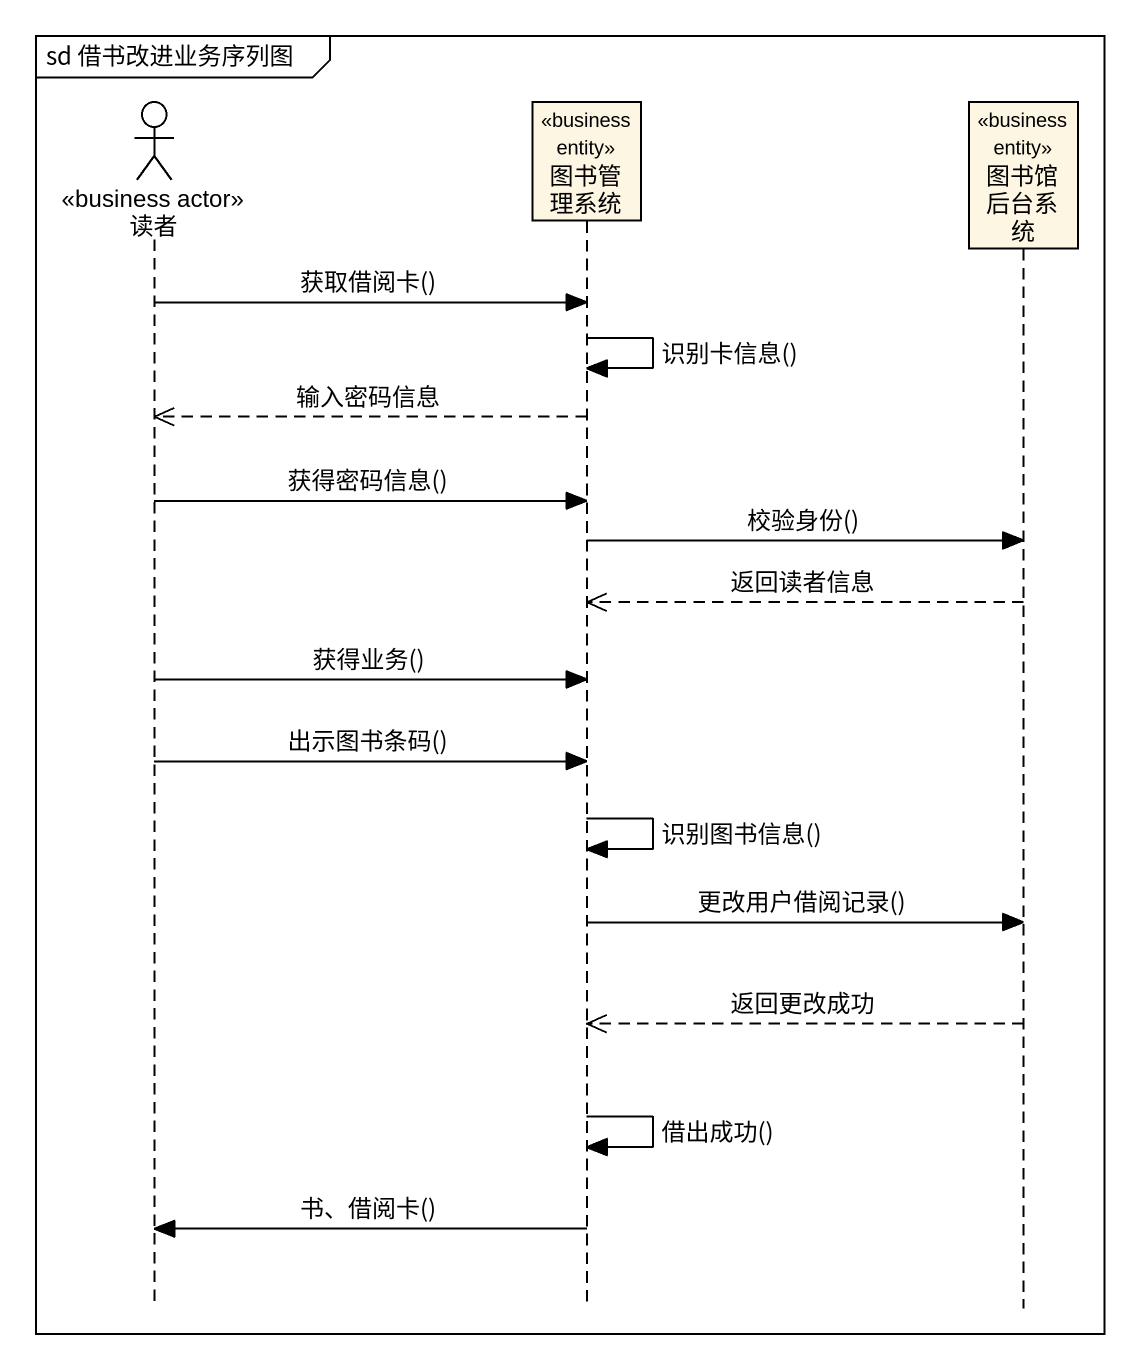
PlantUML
@startuml
mainframe sd 借书改进业务序列图
hide footbox
actor 读者 <<business actor>>
participant 图书管理系统 <<business entity>>
participant 图书馆后台系统 <<business entity>>

读者 -> 图书管理系统 : 获取借阅卡()
图书管理系统 -> 图书管理系统 : 识别卡信息()
图书管理系统 -->> 读者 : 输入密码信息
读者 -> 图书管理系统 : 获得密码信息()
图书管理系统 -> 图书馆后台系统 : 校验身份()
图书馆后台系统 -->> 图书管理系统 : 返回读者信息
读者 -> 图书管理系统 : 获得业务()
读者 -> 图书管理系统 : 出示图书条码()
图书管理系统 -> 图书管理系统 : 识别图书信息()
图书管理系统 -> 图书馆后台系统 : 更改用户借阅记录()
图书馆后台系统 -->> 图书管理系统 : 返回更改成功
图书管理系统 -> 图书管理系统 : 借出成功()
图书管理系统 -> 读者 : 书、借阅卡()
@enduml
